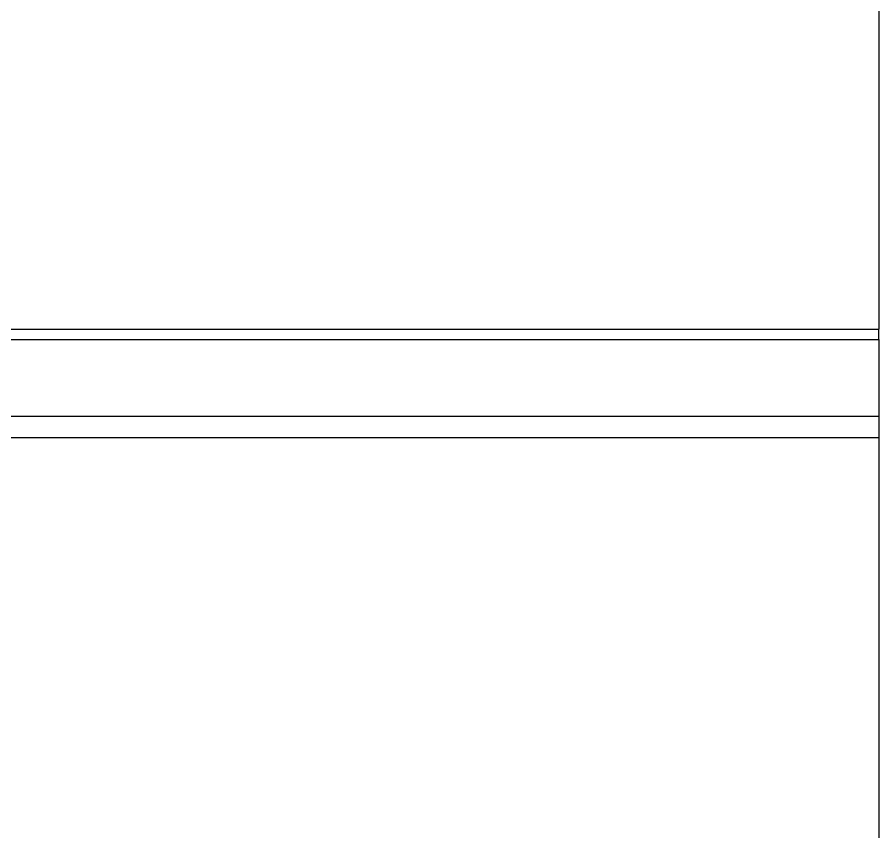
# Model space of a CAD drawing. Header units: millimetres. Extents: x 1019 to 1519, y 1262 to 1448.
# Drawn here: x 1374.064 to 1377.41, y 1334.232 to 1337.397 of the extents above; entities that cross this region are included whole.
import ezdxf

# ---------------------------------------------------------------- set-up
doc = ezdxf.new("R2010")
doc.units = ezdxf.units.MM

# ---------------------------------------------------------------- blocks, each defined once
blk = doc.blocks.new('*U37')
for p, q in [((3.585, 2.2123), (3.585, 0.4623)), ((-3.585, 0.4623), (3.585, 0.4623)), ((3.585, 0.4423), (3.585, 0.4623)), ((3.585, 0.4223), (3.585, 0.4423)), ((-3.585, 0.4223), (3.585, 0.4223)), ((3.585, 0.4223), (3.585, 0.3773)), ((3.585, 0.3773), (3.585, 0.1243)), ((-3.585, 0.1243), (3.585, 0.1243)), ((3.585, 0.1243), (3.585, 0.0423)), ((-3.585, 0.0423), (3.585, 0.0423)), ((3.585, 0.0423), (3.585, -2.2877))]:
    blk.add_line(p, q)
blk = doc.blocks.new('*U38')
at = {"color": 0, "linetype": 'ByBlock', "lineweight": -2, "transparency": 16777216}
blk.add_blockref('*U37', (0, 0), dxfattribs=at)

msp = doc.modelspace()

# ---------------------------------------------------------------- block references
msp.add_blockref('*U38', (1373.8253, 1335.7224))

doc.saveas('drawing.dxf')
